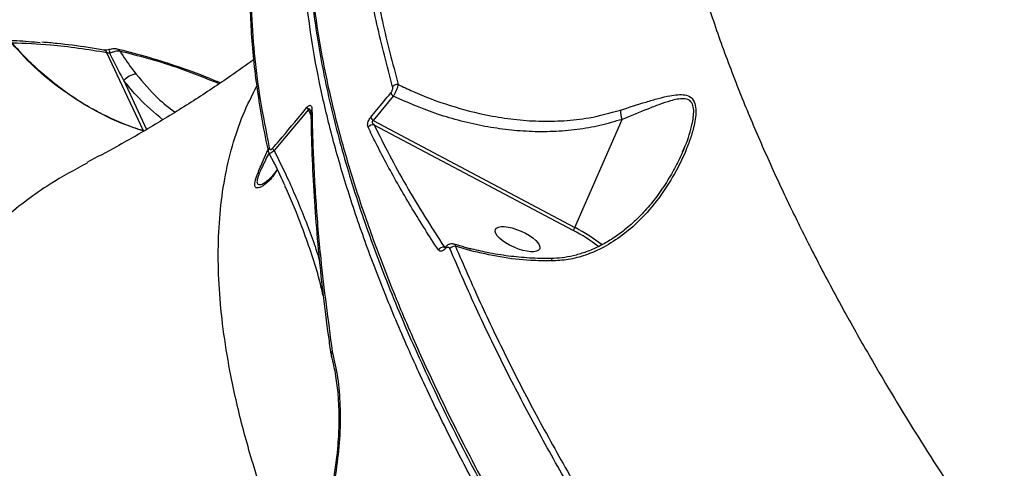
# Model space of a CAD drawing. Header units: millimetres. Extents: x -8607 to 7621, y -5747 to 4382.
# Drawn here: x 5129.4 to 5321.1, y -390.5 to -304.1 of the extents above; entities that cross this region are included whole.
import ezdxf

# ---------------------------------------------------------------- set-up
doc = ezdxf.new("R2010")
doc.units = ezdxf.units.MM
doc.layers.add('DIKOM_ОБЪЕКТ', color=7, linetype='Continuous')
doc.layers.add('DIKOM_РАЗМЕР_ОБЪЕКТА', color=7, linetype='Continuous')
doc.styles.add('style1', font='arial.ttf', dxfattribs={"width": 0.8})
doc.dimstyles.new('1-50', dxfattribs={"dimtxt": 300, "dimasz": 200, "dimexe": 100, "dimexo": 0, "dimgap": 100, "dimtad": 1, "dimtxsty": 'style1', "dimcen": 200, "dimclrd": 7, "dimclre": 7, "dimclrt": 7, "dimadec": 1, "dimazin": 2, "dimtfac": 1, "dimtmove": 0, "dimatfit": 2, "dimfxl": 0, "dimlwd": 25, "dimlwe": 18, "dimarcsym": 0})

# ---------------------------------------------------------------- blocks, each defined once
blk = doc.blocks.new('*D11')
at = {"layer": 'Defpoints', "color": 0, "transparency": 16777216}
for p in [(7619.37, -165.15), (-6826.53, -739.39), (7619.37, -5647.14)]:
    blk.add_point(p, dxfattribs=at)
at = {"layer": 'DIKOM_РАЗМЕР_ОБЪЕКТА', "color": 7, "lineweight": 18, "transparency": 16777216}
for p, q in [((7619.37, -165.15), (7619.37, -5747.14)), ((-6826.53, -739.39), (-6826.53, -5747.14))]:
    blk.add_line(p, q, dxfattribs=at)
at = {"layer": 'DIKOM_РАЗМЕР_ОБЪЕКТА', "color": 7, "lineweight": 25, "transparency": 16777216}
blk.add_line((-6626.53, -5647.14), (7419.37, -5647.14), dxfattribs=at)
at = {"layer": 'DIKOM_РАЗМЕР_ОБЪЕКТА', "color": 7, "transparency": 16777216}
for points in [[(-6626.53, -5613.8), (-6626.53, -5680.47), (-6826.53, -5647.14)], [(7419.37, -5613.8), (7419.37, -5680.47), (7619.37, -5647.14)]]:
    blk.add_solid(points, dxfattribs=at)
at = {"layer": 'DIKOM_РАЗМЕР_ОБЪЕКТА', "color": 7, "transparency": 16777216, "insert": (396.42, -5393.96), "char_height": 300, "attachment_point": 5, "style": 'style1'}
blk.add_mtext('14400', dxfattribs=at)
blk = doc.blocks.new('*D13')
at = {"layer": 'Defpoints', "color": 0, "transparency": 16777216}
for p in [(-5326.53, -191.39), (6073.47, -191.39), (6073.47, -4959.53)]:
    blk.add_point(p, dxfattribs=at)
at = {"layer": 'DIKOM_РАЗМЕР_ОБЪЕКТА', "color": 7, "lineweight": 18, "transparency": 16777216}
for p, q in [((-5326.53, -191.39), (-5326.53, -5059.53)), ((6073.47, -191.39), (6073.47, -5059.53))]:
    blk.add_line(p, q, dxfattribs=at)
at = {"layer": 'DIKOM_РАЗМЕР_ОБЪЕКТА', "color": 7, "lineweight": 25, "transparency": 16777216}
blk.add_line((-5126.53, -4959.53), (5873.47, -4959.53), dxfattribs=at)
at = {"layer": 'DIKOM_РАЗМЕР_ОБЪЕКТА', "color": 7, "transparency": 16777216}
for points in [[(-5126.53, -4926.2), (-5126.53, -4992.86), (-5326.53, -4959.53)], [(5873.47, -4926.2), (5873.47, -4992.86), (6073.47, -4959.53)]]:
    blk.add_solid(points, dxfattribs=at)
at = {"layer": 'DIKOM_РАЗМЕР_ОБЪЕКТА', "color": 7, "transparency": 16777216, "insert": (373.47, -4706.36), "char_height": 300, "attachment_point": 5, "style": 'style1'}
blk.add_mtext('11400', dxfattribs=at)

msp = doc.modelspace()

# ---------------------------------------------------------------- linework, layer by layer
at = {"layer": 'DIKOM_ОБЪЕКТ', "color": 7, "linetype": 'Continuous', "lineweight": 15}
for p, q in [((5153.283, -325.458), (5146.228, -310.401)), ((5146.7, -309.793), (5146.703, -309.793)), ((5149.493, -315.789), (5153.897, -325.187)), ((5201.488, -318.815), (5197.598, -323.507)), ((5185.112, -321.345), (5178.476, -329.277)), ((5185.605, -322.397), (5185.112, -321.345)), ((5197.598, -323.507), (5236.555, -344.132)), ((5236.555, -344.132), (5245.64, -323.257)), ((5236.206, -344.687), (5197.796, -324.351)), ((5176.243, -331.533), (5177.298, -329.142)), ((5257.293, -329.53), (5257.579, -328.934)), ((5176.738, -335.399), (5176.906, -335.287)), ((5211.34, -347.939), (5211.439, -347.992)), ((5211.34, -347.939), (5211.508, -348.003)), ((5216.27, -348.562), (5213.49, -347.748)), ((5189.466, -368.56), (5189.47, -368.586)), ((5189.706, -368.034), (5189.711, -368.071)), ((5189.711, -368.071), (5189.76, -368.326))]:
    msp.add_line(p, q, dxfattribs=at)
for centre, radius, start, end in [((4909.132, -176.238), 498.672, 319.88716, 353.07701), ((4918.446, -153.187), 471.815, 327.84844, 345.11573), ((5145.484, -310.694), 0.799, 21.55593, 77.51346), ((5148.395, -309.955), 1.703, 174.56573, 199.21459), ((5147.999, -310.488), 0.803, 29.6503, 75.4881), ((5152.175, -317.953), 3.445, 95.08066, 141.10691), ((5202.407, -317.652), 1.482, 199.82429, 231.68855), ((5202.268, -317.71), 1.18, 81.60917, 140.39037), ((5185.99, -320.471), 1.239, 201.51843, 224.85322), ((5186.214, -321.852), 0.634, 131.64966, 181.44387), ((5249.321, -321.68), 4.005, 177.12591, 203.18471), ((5198.545, -322.35), 1.494, 198.93921, 230.70388), ((5197.548, -325.456), 1.133, 77.31669, 143.88982), ((5178.131, -329.307), 0.783, 136.3809, 191.35614), ((5179.38, -328.427), 1.241, 199.75337, 223.22745), ((5234.91, -343.482), 1.769, 317.08031, 338.43393), ((5220.529, -374.72), 33.878, 52.595, 62.43566), ((5220.499, -374.915), 34.719, 52.19345, 62.45392), ((5211.169, -349.094), 1.168, 81.55155, 146.59843), ((5211.778, -348.116), 0.331, 146.08822, 205.20453), ((5213.399, -349.017), 1.272, 85.85988, 140.41019), ((5215.729, -348.371), 0.574, 340.56804, 16.92716), ((5233.102, -350.438), 1.089, 161.60021, 187.38903), ((5190.049, -368.508), 0.585, 125.90022, 184.39257), ((5190.036, -368.537), 0.569, 124.91972, 183.99905)]:
    msp.add_arc(centre, radius, start, end, dxfattribs=at)
msp.add_ellipse((5225.464, -346.38), major_axis=(4.28, -1.868), ratio=0.3638166, dxfattribs=at)
for points, knots in [([(5261.379, -214.268), (5260.323, -216.249), (5257.937, -220.722), (5255.421, -228.703), (5253.629, -238.008), (5252.977, -247.145), (5253.103, -255.802), (5253.736, -263.774), (5254.894, -272.118), (5256.585, -280.846), (5258.811, -289.929), (5261.582, -299.372), (5264.893, -309.134), (5268.603, -318.837), (5272.638, -328.408), (5276.797, -337.508), (5281.184, -346.47), (5285.759, -355.275), (5290.663, -364.211), (5297.022, -375.211), (5305.055, -388.342), (5311.904, -398.583), (5315.333, -403.711)], [0, 0, 0, 0, 0.0521678, 0.1177984, 0.1836628, 0.249822, 0.2963915, 0.343043, 0.3900516, 0.4371434, 0.4847245, 0.5323909, 0.580423, 0.6285418, 0.6715305, 0.7145807, 0.7535952, 0.7926098, 0.8318079, 0.871006, 0.9354007, 1, 1, 1, 1]), ([(5405.333, -236.647), (5405.053, -238.847), (5404.241, -245.23), (5402.662, -255.755), (5400.495, -268.193), (5398.018, -280.56), (5395.237, -292.849), (5392.154, -305.053), (5388.769, -317.166), (5385.085, -329.181), (5381.103, -341.092), (5376.827, -352.892), (5372.257, -364.575), (5367.397, -376.134), (5362.249, -387.564), (5356.816, -398.857), (5351.102, -410.008), (5345.108, -421.01), (5338.839, -431.858), (5332.297, -442.546), (5325.487, -453.068), (5318.412, -463.418), (5311.076, -473.591), (5303.48, -483.579), (5296.911, -491.802), (5292.841, -496.668), (5291.457, -498.322)], [0, 0, 0, 0, 0.0228186, 0.0662181, 0.1096184, 0.1530188, 0.1964194, 0.2398202, 0.2832212, 0.3266223, 0.3700235, 0.4134249, 0.4568264, 0.5002279, 0.5436296, 0.5870313, 0.630433, 0.6738348, 0.7172366, 0.7606385, 0.8040403, 0.847442, 0.8908438, 0.9342454, 0.977647, 1, 1, 1, 1]), ([(5189.049, -258.615), (5188.817, -259.304), (5188.095, -261.442), (5187.155, -265.225), (5186.219, -269.95), (5185.55, -274.86), (5185.133, -279.943), (5184.97, -285.203), (5185.062, -290.642), (5185.408, -296.26), (5186.01, -302.062), (5186.867, -308.039), (5187.975, -314.17), (5189.332, -320.432), (5190.933, -326.807), (5192.778, -333.294), (5194.866, -339.895), (5197.197, -346.613), (5199.771, -353.449), (5202.59, -360.405), (5205.653, -367.483), (5208.961, -374.685), (5212.517, -382.014), (5216.32, -389.468), (5220.358, -397.025), (5224.615, -404.655), (5229.079, -412.332), (5233.743, -420.049), (5238.61, -427.81), (5243.681, -435.617), (5248.957, -443.473), (5254.439, -451.38), (5260.129, -459.341), (5266.029, -467.357), (5272.14, -475.432), (5278.469, -483.566), (5284.513, -491.159), (5288.529, -496.043), (5290.296, -498.192)], [0, 0, 0, 0, 0.013396, 0.0415675, 0.0697014, 0.0978282, 0.1259739, 0.1541613, 0.182419, 0.2107755, 0.2392599, 0.2679012, 0.2966055, 0.3251803, 0.353618, 0.38195, 0.4102077, 0.4384228, 0.466627, 0.4948488, 0.5231129, 0.5514511, 0.5798955, 0.6084782, 0.6371697, 0.665787, 0.694244, 0.7225833, 0.7508373, 0.7790383, 0.8072186, 0.8354101, 0.8636347, 0.8919245, 0.9203117, 0.9488284, 0.9774865, 1, 1, 1, 1]), ([(5189.225, -258.344), (5189.123, -258.62), (5188.226, -261.045), (5187.08, -266.037), (5185.826, -273.385), (5185.218, -281.255), (5185.201, -289.597), (5185.804, -298.368), (5187.011, -307.435), (5188.795, -316.755), (5191.134, -326.308), (5194.05, -336.204), (5197.566, -346.491), (5201.687, -357.147), (5206.428, -368.175), (5211.759, -379.494), (5217.916, -391.549), (5224.961, -404.333), (5232.966, -417.851), (5241.671, -431.623), (5251.07, -445.63), (5261.049, -459.706), (5271.565, -473.792), (5281.385, -486.372), (5287.866, -494.301), (5290.505, -497.53)], [0, 0, 0, 0, 0.0055234, 0.0486067, 0.091765, 0.135784, 0.179883, 0.2242252, 0.2686493, 0.3114359, 0.354296, 0.3973793, 0.4405376, 0.4845566, 0.5286556, 0.5729978, 0.6174219, 0.667272, 0.717122, 0.7670885, 0.8174098, 0.8678509, 0.9169635, 0.9661874, 1, 1, 1, 1]), ([(5219.65, -398.239), (5218.04, -395.256), (5214.392, -388.499), (5209.241, -378.172), (5204.192, -367.257), (5199.684, -356.56), (5195.695, -346.035), (5192.254, -335.721), (5189.378, -325.63), (5187.101, -315.846), (5185.452, -306.512), (5184.413, -297.643), (5183.963, -289.231), (5184.091, -281.174), (5184.82, -273.453), (5186.109, -266.069), (5187.485, -261.49), (5188.173, -259.202)], [0, 0, 0, 0, 0.0526285, 0.119225, 0.185936, 0.2529943, 0.3201694, 0.3886841, 0.4573234, 0.5263413, 0.5954866, 0.6620831, 0.728794, 0.7958523, 0.8630274, 0.9315421, 1, 1, 1, 1]), ([(5201.36, -316.958), (5200.287, -312.904), (5198.139, -304.785), (5196.075, -293.236), (5194.795, -282.115), (5194.742, -275.194), (5194.715, -271.729)], [0, 0, 0, 0, 0.2482771, 0.497233, 0.7482654, 1, 1, 1, 1]), ([(5195.796, -271.375), (5195.821, -274.787), (5195.872, -281.62), (5197.13, -292.664), (5199.187, -304.242), (5201.355, -312.439), (5202.441, -316.543)], [0, 0, 0, 0, 0.2482753, 0.4972305, 0.7482641, 1, 1, 1, 1]), ([(5173.921, -294.353), (5173.919, -294.388), (5173.805, -296.149), (5173.812, -299.791), (5173.964, -305.29), (5174.402, -310.973), (5175.079, -316.803), (5176.038, -322.8), (5176.809, -327.024), (5177.331, -329.288), (5177.371, -329.459)], [0, 0, 0, 0, 0.0033507, 0.1670477, 0.3308952, 0.494883, 0.6588488, 0.8227179, 0.9865983, 1, 1, 1, 1]), ([(5174.139, -293.828), (5174.088, -296.512), (5173.986, -301.887), (5174.586, -310.46), (5175.694, -319.375), (5176.941, -325.634), (5177.564, -328.767)], [0, 0, 0, 0, 0.2489043, 0.4982428, 0.7488998, 1, 1, 1, 1]), ([(5153.366, -325.493), (5152.508, -325.226), (5149.194, -324.195), (5143.555, -321.565), (5137.108, -317.412), (5131.395, -312.607), (5128.267, -309.04), (5126.69, -307.241)], [0, 0, 0, 0, 0.084207, 0.3253569, 0.5724521, 0.7843499, 1, 1, 1, 1]), ([(5153.283, -325.458), (5153.058, -325.395), (5151.606, -324.989), (5148.974, -323.956), (5145.413, -322.348), (5141.944, -320.432), (5138.593, -318.257), (5135.379, -315.828), (5132.327, -313.161), (5129.456, -310.307), (5127.718, -308.246), (5126.861, -307.228)], [0, 0, 0, 0, 0.0222057, 0.1431433, 0.2648483, 0.3872009, 0.510057, 0.6325747, 0.7558687, 0.8794593, 1, 1, 1, 1]), ([(5127.549, -308.021), (5127.986, -308.034), (5129.887, -308.09), (5131.856, -308.29), (5133.373, -308.444)], [0, 0, 0, 0, 0.22985788, 1, 1, 1, 1]), ([(5146.228, -310.401), (5142.562, -309.823), (5136.316, -308.838), (5130.432, -308.629), (5128.002, -308.543)], [0, 0, 0, 0, 0.5869342, 1, 1, 1, 1]), ([(5145.654, -309.941), (5144.642, -309.761), (5141.577, -309.215), (5137.58, -308.692), (5134.644, -308.453), (5133.669, -308.374)], [0, 0, 0, 0, 0.2477805, 0.750396, 1, 1, 1, 1]), ([(5146.699, -309.79), (5146.614, -309.81), (5146.392, -309.861), (5146.069, -309.905), (5145.805, -309.92), (5145.681, -309.917), (5145.633, -309.909), (5145.643, -309.911), (5145.643, -309.911)], [0, 0, 0, 0, 0.1834233, 0.4813446, 0.7042432, 0.8727604, 0.9950195, 1, 1, 1, 1]), ([(5146.787, -310.515), (5146.761, -310.512), (5146.671, -310.498), (5146.52, -310.472), (5146.346, -310.435), (5146.266, -310.412), (5146.228, -310.401)], [0, 0, 0, 0, 0.1262397, 0.4366032, 0.7262042, 1, 1, 1, 1]), ([(5148.197, -309.727), (5148.144, -309.709), (5147.964, -309.65), (5147.604, -309.66), (5147.14, -309.694), (5146.818, -309.772), (5146.705, -309.8)], [0, 0, 0, 0, 0.1164333, 0.3925751, 0.7854326, 1, 1, 1, 1]), ([(5148.697, -310.091), (5148.575, -310.083), (5148.331, -310.069), (5147.776, -310.176), (5147.24, -310.337), (5146.908, -310.468), (5146.787, -310.515)], [0, 0, 0, 0, 0.2783905, 0.5566671, 0.8378786, 1, 1, 1, 1]), ([(5168.101, -316.229), (5167.328, -315.902), (5164.633, -314.76), (5160.047, -313.109), (5154.349, -311.308), (5150.397, -310.194), (5148.36, -309.76), (5148.195, -309.725)], [0, 0, 0, 0, 0.1149839, 0.4008907, 0.6875805, 0.9747957, 1, 1, 1, 1]), ([(5148.697, -310.091), (5149.465, -311.229), (5150.494, -312.753), (5151.592, -314.164), (5151.869, -314.521)], [0, 0, 0, 0, 0.7468213, 1, 1, 1, 1]), ([(5167.866, -316.386), (5165.091, -315.264), (5158.628, -312.653), (5152.305, -311.022), (5148.697, -310.091)], [0, 0, 0, 0, 0.4293212, 1, 1, 1, 1]), ([(5174.531, -311.752), (5173.07, -312.802), (5169.233, -315.56), (5162.917, -319.722), (5155.563, -324.279), (5148.698, -328.255), (5144.258, -330.583), (5142.341, -331.589)], [0, 0, 0, 0, 0.1388734, 0.3648385, 0.5933426, 0.8244278, 1, 1, 1, 1]), ([(5149.493, -315.789), (5148.769, -314.4), (5147.858, -312.651), (5146.97, -310.88), (5146.787, -310.515)], [0, 0, 0, 0, 0.7939405, 1, 1, 1, 1]), ([(5157.025, -323.324), (5155.401, -321.969), (5152.696, -319.711), (5150.408, -316.909), (5149.493, -315.789)], [0, 0, 0, 0, 0.6003787, 1, 1, 1, 1]), ([(5151.869, -314.521), (5153.219, -316.147), (5155.5, -318.896), (5158.226, -321.022), (5159.34, -321.89)], [0, 0, 0, 0, 0.5916558, 1, 1, 1, 1]), ([(5183.158, -413.696), (5181.725, -410.193), (5178.744, -402.909), (5175.122, -392.297), (5172.093, -381.776), (5169.967, -372.252), (5168.59, -363.661), (5167.837, -355.93), (5167.627, -348.52), (5167.971, -341.431), (5168.875, -334.692), (5170.364, -328.32), (5172.384, -322.321), (5174.217, -318.678), (5175.131, -316.862)], [0, 0, 0, 0, 0.0865276, 0.1799709, 0.2736452, 0.3675823, 0.4455301, 0.5236131, 0.6022345, 0.6809957, 0.7604754, 0.8401012, 0.9202845, 1, 1, 1, 1]), ([(5197.131, -322.835), (5197.523, -322.371), (5198.829, -320.822), (5200.113, -319.253), (5201.013, -318.155)], [0, 0, 0, 0, 0.2996328, 1, 1, 1, 1]), ([(5201.013, -318.155), (5201.047, -318.11), (5201.133, -317.997), (5201.26, -317.764), (5201.358, -317.479), (5201.401, -317.187), (5201.374, -317.039), (5201.36, -316.958)], [0, 0, 0, 0, 0.1207619, 0.307548, 0.5229351, 0.737447, 1, 1, 1, 1]), ([(5202.441, -316.543), (5202.409, -316.676), (5202.346, -316.944), (5202.132, -317.514), (5201.862, -318.118), (5201.636, -318.556), (5201.514, -318.77), (5201.488, -318.815)], [0, 0, 0, 0, 0.24352616, 0.48754478, 0.71977544, 0.941836, 1, 1, 1, 1]), ([(5202.441, -316.543), (5203.364, -316.982), (5206.641, -318.539), (5212.475, -320.733), (5219.044, -322.432), (5224.768, -323.317), (5229.597, -323.671), (5234.454, -323.584), (5239.773, -323.016), (5243.323, -322.033), (5245.322, -321.479)], [0, 0, 0, 0, 0.0672692, 0.2386087, 0.4121732, 0.520863, 0.630243, 0.7420328, 0.8547814, 1, 1, 1, 1]), ([(5245.64, -323.257), (5244.228, -323.684), (5241.402, -324.538), (5236.945, -325.296), (5232.365, -325.68), (5227.734, -325.658), (5223.14, -325.271), (5218.573, -324.549), (5214.009, -323.486), (5208.241, -321.76), (5204.131, -319.968), (5201.488, -318.815)], [0, 0, 0, 0, 0.10064935, 0.20131606, 0.30524323, 0.40918442, 0.50963762, 0.61009862, 0.71266628, 0.81523888, 1, 1, 1, 1]), ([(5245.322, -321.479), (5246.999, -320.937), (5249.537, -320.116), (5252.647, -319.208), (5254.682, -318.712), (5256.397, -318.457), (5257.808, -318.47), (5259.024, -318.921), (5259.755, -320.053), (5259.927, -321.596), (5259.784, -323.209), (5259.401, -325.09), (5258.747, -327.253), (5257.495, -330.471), (5255.461, -334.492), (5252.366, -339.112), (5248.922, -342.977), (5245.302, -346.016), (5241.961, -348.091), (5238.568, -349.528), (5235.326, -350.395), (5233.101, -350.518), (5232.023, -350.578)], [0, 0, 0, 0, 0.0866941, 0.1311764, 0.1760726, 0.2081975, 0.2409001, 0.2744194, 0.3082509, 0.337742, 0.3650519, 0.393035, 0.4327007, 0.4727589, 0.5545429, 0.6396923, 0.7264108, 0.7889965, 0.8528476, 0.9020912, 0.9525885, 1, 1, 1, 1]), ([(5257.579, -328.934), (5257.582, -328.928), (5258.254, -327.524), (5258.854, -325.561), (5259.368, -323.196), (5259.509, -321.786), (5259.376, -320.493), (5258.958, -319.842), (5258.353, -319.401), (5257.553, -319.219), (5256.295, -319.351), (5254.745, -319.737), (5252.848, -320.384), (5249.816, -321.553), (5247.319, -322.572), (5245.64, -323.257)], [0, 0, 0, 0, 0.0007245, 0.1626159, 0.2157509, 0.269932, 0.3287787, 0.3865483, 0.3975615, 0.4664511, 0.530892, 0.5967314, 0.6955357, 0.7953339, 1, 1, 1, 1]), ([(5178.212, -328.846), (5178.621, -328.368), (5180.668, -325.977), (5182.873, -323.333), (5184.654, -321.15), (5184.837, -320.925)], [0, 0, 0, 0, 0.1831691, 0.9158786, 1, 1, 1, 1]), ([(5184.837, -320.925), (5184.904, -320.851), (5185.037, -320.701), (5185.232, -320.577), (5185.425, -320.533), (5185.623, -320.625), (5185.763, -320.914), (5185.783, -321.227), (5185.793, -321.379)], [0, 0, 0, 0, 0.1098635, 0.2200424, 0.3257284, 0.4925231, 0.7537199, 1, 1, 1, 1]), ([(5185.57, -321.688), (5185.533, -321.605), (5185.463, -321.446), (5185.349, -321.286), (5185.257, -321.218), (5185.204, -321.216), (5185.178, -321.228), (5185.155, -321.249), (5185.131, -321.283), (5185.119, -321.322), (5185.112, -321.345)], [0, 0, 0, 0, 0.3239459, 0.6217939, 0.7651255, 0.8147598, 0.8648715, 0.8789434, 0.9281043, 1, 1, 1, 1]), ([(5185.562, -321.652), (5185.562, -321.65), (5185.556, -321.637), (5185.576, -321.7), (5185.577, -321.801), (5185.578, -321.858)], [0, 0, 0, 0, 0.082994, 0.4921298, 1, 1, 1, 1]), ([(5185.601, -321.869), (5185.604, -322.598), (5185.619, -325.919), (5185.851, -331.995), (5186.305, -340.084), (5186.976, -348.316), (5187.86, -356.686), (5188.687, -363.432), (5189.292, -367.437), (5189.46, -368.554)], [0, 0, 0, 0, 0.050056, 0.2279646, 0.4049079, 0.5811231, 0.7568007, 0.9321313, 1, 1, 1, 1]), ([(5185.793, -321.379), (5185.8, -321.819), (5185.832, -324.018), (5185.987, -329.8), (5186.47, -338.902), (5187.57, -352.131), (5188.899, -362.031), (5189.706, -368.034)], [0, 0, 0, 0, 0.0299896, 0.1499527, 0.3900715, 0.6301904, 1, 1, 1, 1]), ([(5196.632, -324.789), (5196.587, -324.646), (5196.513, -324.41), (5196.574, -323.919), (5196.721, -323.478), (5196.924, -323.099), (5197.07, -322.914), (5197.131, -322.835)], [0, 0, 0, 0, 0.3038664, 0.5023335, 0.7017042, 0.8732905, 1, 1, 1, 1]), ([(5197.598, -323.507), (5197.564, -323.524), (5197.508, -323.553), (5197.45, -323.625), (5197.422, -323.699), (5197.415, -323.785), (5197.441, -323.92), (5197.556, -324.132), (5197.702, -324.265), (5197.796, -324.351)], [0, 0, 0, 0, 0.1044812, 0.1740915, 0.2297651, 0.3047724, 0.3966989, 0.6086532, 1, 1, 1, 1]), ([(5210.194, -348.452), (5209.974, -348.118), (5208.875, -346.451), (5206.115, -342.134), (5202.198, -335.56), (5198.861, -329.357), (5197.123, -325.795), (5196.632, -324.789)], [0, 0, 0, 0, 0.04137265, 0.2068702, 0.53814975, 0.86942865, 1, 1, 1, 1]), ([(5197.796, -324.351), (5199.744, -328.207), (5203.645, -335.932), (5208.772, -343.933), (5211.34, -347.939)], [0, 0, 0, 0, 0.4991744, 1, 1, 1, 1]), ([(5177.376, -329.454), (5177.381, -329.5), (5177.395, -329.638), (5177.473, -329.769), (5177.526, -329.856)], [0, 0, 0, 0, 0.331238, 1, 1, 1, 1]), ([(5178.476, -329.277), (5178.348, -329.391), (5178.091, -329.619), (5177.79, -329.828), (5177.581, -329.924), (5177.537, -329.883), (5177.516, -329.863)], [0, 0, 0, 0, 0.2481604, 0.4961792, 0.749315, 1, 1, 1, 1]), ([(5177.564, -328.767), (5177.591, -328.852), (5177.638, -329.003), (5177.779, -329.093), (5177.927, -329.077), (5178.073, -328.994), (5178.166, -328.896), (5178.212, -328.846)], [0, 0, 0, 0, 0.31962856, 0.56187663, 0.72794155, 0.86403768, 1, 1, 1, 1]), ([(5178.476, -329.277), (5179.243, -330.804), (5181.326, -334.948), (5184.274, -342.005), (5186.432, -347.612), (5187.237, -350.563), (5187.248, -350.605)], [0, 0, 0, 0, 0.22430845, 0.60875579, 0.99439405, 1, 1, 1, 1]), ([(5257.59, -328.94), (5257.301, -329.592), (5256.569, -331.245), (5255.123, -333.964), (5253.22, -336.991), (5251.017, -339.874), (5248.671, -342.408), (5246.204, -344.593), (5243.743, -346.352), (5241.356, -347.728), (5239.077, -348.736), (5236.826, -349.469), (5234.626, -349.906), (5233.039, -350.107), (5232.201, -350.079), (5232.071, -350.074)], [0, 0, 0, 0, 0.062623, 0.15876711, 0.26916626, 0.37378806, 0.4727986, 0.5667116, 0.65638926, 0.73102842, 0.80111295, 0.86728145, 0.92973696, 0.98908439, 1, 1, 1, 1]), ([(5179.075, -332.947), (5178.8, -333.411), (5177.985, -334.786), (5176.746, -335.864), (5175.715, -336.437), (5175.125, -336.551), (5174.74, -336.268), (5174.758, -335.38), (5175.25, -333.811), (5175.872, -332.385), (5176.243, -331.533)], [0, 0, 0, 0, 0.1355822, 0.4014931, 0.4963269, 0.5923532, 0.6977928, 0.7845794, 0.8714837, 1, 1, 1, 1]), ([(5177.483, -329.768), (5177.263, -330.218), (5176.619, -331.535), (5175.777, -333.273), (5175.22, -334.78), (5175.139, -335.646), (5175.561, -335.944), (5176.176, -335.79), (5176.625, -335.477), (5176.738, -335.399)], [0, 0, 0, 0, 0.1085575, 0.31774532, 0.44054102, 0.56302281, 0.720167, 0.92955457, 1, 1, 1, 1]), ([(5177.519, -329.861), (5177.839, -330.455), (5178.919, -332.466), (5179.867, -334.57), (5180.534, -336.052)], [0, 0, 0, 0, 0.2955723, 1, 1, 1, 1]), ([(5142.405, -331.706), (5140.002, -333), (5134.555, -335.933), (5127.393, -341.372), (5120.741, -347.357), (5115.125, -353.251), (5109.729, -359.76), (5104.553, -366.904), (5099.621, -374.663), (5094.938, -383.048), (5090.529, -392.025), (5086.557, -401.239), (5083, -410.589), (5079.932, -419.702), (5077.193, -428.878), (5074.758, -438.077), (5072.539, -447.594), (5070.119, -459.531), (5067.658, -474.086), (5066.301, -485.841), (5065.622, -491.727)], [0, 0, 0, 0, 0.0601429, 0.1363126, 0.1899286, 0.2436389, 0.2977603, 0.3519776, 0.4067582, 0.461637, 0.5169368, 0.5723365, 0.6218298, 0.6713939, 0.7163117, 0.7612296, 0.8063588, 0.851488, 0.9256262, 1, 1, 1, 1]), ([(5179.063, -332.923), (5178.982, -333.057), (5178.6, -333.69), (5177.973, -334.392), (5177.287, -335.07), (5176.897, -335.375), (5176.799, -335.432), (5176.772, -335.448)], [0, 0, 0, 0, 0.1090511, 0.5131078, 0.7442753, 0.92854, 1, 1, 1, 1]), ([(5187.954, -357.242), (5187.672, -356.037), (5186.608, -351.489), (5184.133, -344.685), (5181.899, -338.88), (5180.677, -336.351), (5180.58, -336.151)], [0, 0, 0, 0, 0.1634896, 0.6172008, 0.9697116, 1, 1, 1, 1]), ([(5211.478, -348.257), (5211.366, -348.366), (5211.142, -348.584), (5210.791, -348.722), (5210.446, -348.717), (5210.281, -348.544), (5210.194, -348.452)], [0, 0, 0, 0, 0.23221684, 0.46401322, 0.71402282, 1, 1, 1, 1]), ([(5211.595, -347.812), (5211.559, -347.86), (5211.484, -347.96), (5211.39, -348.042), (5211.339, -348.062), (5211.355, -348.058), (5211.357, -348.058)], [0, 0, 0, 0, 0.2877084, 0.5995676, 0.9633873, 1, 1, 1, 1]), ([(5212.418, -348.206), (5212.401, -348.17), (5212.342, -348.053), (5212.187, -347.94), (5211.958, -347.931), (5211.711, -348.03), (5211.556, -348.181), (5211.478, -348.257)], [0, 0, 0, 0, 0.1043526, 0.3453588, 0.5759422, 0.7877488, 1, 1, 1, 1]), ([(5213.242, -347.362), (5213.13, -347.324), (5212.854, -347.23), (5212.378, -347.317), (5211.895, -347.534), (5211.64, -347.809), (5211.516, -347.942)], [0, 0, 0, 0, 0.1795397, 0.4454077, 0.7306124, 1, 1, 1, 1]), ([(5234.847, -393.107), (5232.681, -389.26), (5228.345, -381.56), (5222.503, -370.24), (5217.11, -359.078), (5213.983, -351.832), (5212.418, -348.206)], [0, 0, 0, 0, 0.2489045, 0.498243, 0.7488998, 1, 1, 1, 1]), ([(5213.245, -347.341), (5213.312, -347.379), (5213.427, -347.444), (5213.471, -347.657), (5213.49, -347.748)], [0, 0, 0, 0, 0.5762397, 1, 1, 1, 1]), ([(5216.274, -348.222), (5215.969, -348.142), (5214.952, -347.876), (5213.958, -347.542), (5213.262, -347.308)], [0, 0, 0, 0, 0.3002836, 1, 1, 1, 1]), ([(5213.49, -347.748), (5215.039, -351.337), (5218.14, -358.521), (5223.506, -369.632), (5229.352, -380.966), (5233.712, -388.709), (5235.895, -392.584)], [0, 0, 0, 0, 0.2489042, 0.4982426, 0.7488996, 1, 1, 1, 1]), ([(5232.023, -350.578), (5230.69, -350.559), (5227.382, -350.512), (5222.085, -349.922), (5218.216, -349.017), (5216.27, -348.562)], [0, 0, 0, 0, 0.2512749, 0.6234754, 1, 1, 1, 1]), ([(5232.069, -350.098), (5231.996, -350.101), (5230.571, -350.145), (5227.773, -350.047), (5223.684, -349.671), (5219.834, -349.062), (5217.388, -348.457), (5216.282, -348.183)], [0, 0, 0, 0, 0.0137232, 0.2682798, 0.5252663, 0.7854942, 1, 1, 1, 1]), ([(5189.76, -368.326), (5190.119, -369.894), (5190.836, -373.029), (5191.281, -378.399), (5191.237, -384.14), (5190.644, -390.202), (5189.501, -396.459), (5187.806, -402.793), (5185.567, -409.087), (5182.8, -415.226), (5179.542, -421.088), (5175.829, -426.553), (5171.735, -431.586), (5168.732, -434.448), (5167.229, -435.88)], [0, 0, 0, 0, 0.0836186, 0.1671661, 0.2504175, 0.3338525, 0.4173036, 0.5004885, 0.5837385, 0.6671385, 0.7504577, 0.8333964, 0.916628, 1, 1, 1, 1]), ([(5189.529, -368.879), (5189.831, -370.161), (5190.391, -372.538), (5190.814, -376.198), (5190.984, -379.37), (5190.988, -382.05), (5190.899, -384.426), (5190.621, -388.313), (5189.82, -394.035), (5188.18, -400.79), (5186.226, -406.684), (5184.255, -411.541), (5182.421, -415.342), (5180.822, -418.297), (5179.344, -420.824), (5177.368, -423.894), (5174.728, -427.518), (5171.337, -431.586), (5168.67, -434.12), (5167.231, -435.487)], [0, 0, 0, 0, 0.0700801, 0.1299002, 0.1788971, 0.2174587, 0.2495407, 0.2821657, 0.3829517, 0.4841496, 0.5522254, 0.6193427, 0.6817728, 0.7110289, 0.7462624, 0.7926687, 0.8501733, 0.9192072, 1, 1, 1, 1]), ([(5189.457, -368.477), (5189.465, -368.558), (5189.479, -368.723), (5189.539, -368.876), (5189.57, -368.955)], [0, 0, 0, 0, 0.4851913, 1, 1, 1, 1]), ([(5189.76, -368.326), (5189.703, -368.394), (5189.585, -368.535), (5189.515, -368.734), (5189.535, -368.846), (5189.542, -368.881)], [0, 0, 0, 0, 0.3942501, 0.8090142, 1, 1, 1, 1])]:
    msp.add_open_spline(points, degree=3, knots=knots, dxfattribs=at)

# ---------------------------------------------------------------- dimensions: what is measured, and where the dimension line sits
at = {"layer": 'DIKOM_РАЗМЕР_ОБЪЕКТА'}
dim = msp.add_linear_dim(base=(7619.366, -5647.135), p1=(-6826.527, -739.391), p2=(7619.366, -165.147), text='14400', dimstyle='1-50', dxfattribs=at)
dim.commit()
dim.dimension.update_dxf_attribs({"geometry": '*D11', "text_midpoint": (396.419, -5647.135), "dimtype": 160})
dim = msp.add_linear_dim(base=(6073.473, -4959.53), p1=(-5326.527, -191.391), p2=(6073.473, -191.391), dimstyle='1-50', dxfattribs=at)
dim.commit()
dim.dimension.update_dxf_attribs({"geometry": '*D13', "text_midpoint": (373.473, -4959.53), "dimtype": 160})

doc.saveas('drawing.dxf')
